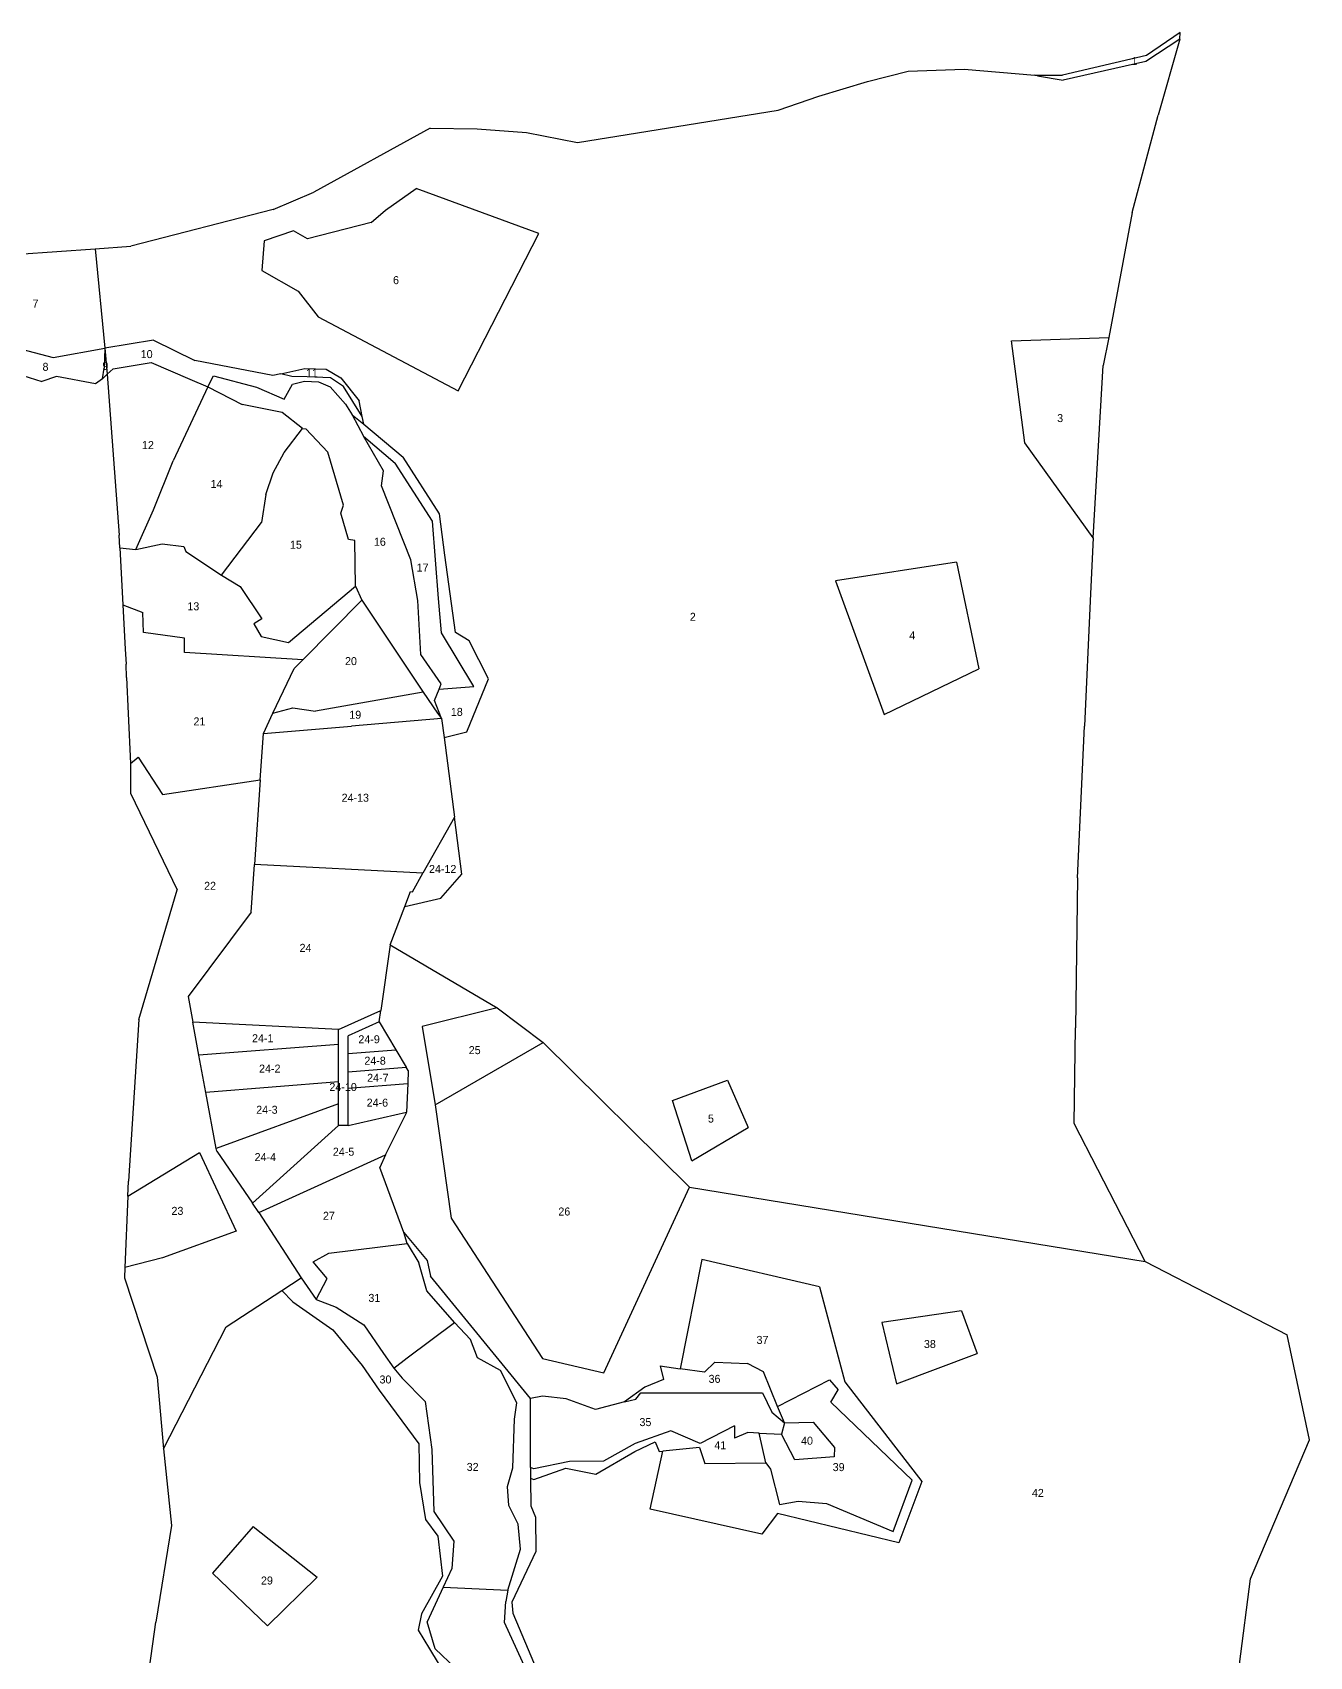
# Model space of a CAD drawing. Header units: metres. Extents: x 215851 to 218449, y 2702083 to 2704249.
# Drawn here: x 217871 to 218270, y 2702674 to 2703181 of the extents above; entities that cross this region are included whole.
import ezdxf
from ezdxf.enums import TextEntityAlignment as Align

# ---------------------------------------------------------------- set-up
doc = ezdxf.new("R2010")
doc.units = ezdxf.units.M

msp = doc.modelspace()

# ---------------------------------------------------------------- linework, layer by layer
at = {"layer": 'LIN'}
for p, q in [((218229.32, 2703181.14), (218218.75, 2703173.96)), ((218229.2, 2703179.1), (218229.32, 2703181.14)), ((218229.2, 2703179.1), (218218.58, 2703172.09)), ((218229.2, 2703179.1), (218222.48, 2703155.26)), ((218218.75, 2703173.96), (218192.58, 2703167.76)), ((218218.58, 2703172.09), (218192.73, 2703166.29)), ((218131.63, 2703165.82), (218144.36, 2703169.04)), ((218144.36, 2703169.04), (218161.82, 2703169.67)), ((218161.82, 2703169.67), (218183.92, 2703167.82)), ((218184.69, 2703167.58), (218183.92, 2703167.82)), ((218183.92, 2703167.82), (218192.58, 2703167.76)), ((218184.69, 2703167.58), (218192.73, 2703166.29)), ((218103.7, 2703156.87), (218116.35, 2703161.29)), ((218116.35, 2703161.29), (218131.63, 2703165.82)), ((218040.97, 2703146.76), (218103.7, 2703156.87)), ((217994.98, 2703151.19), (217958.61, 2703131.29)), ((217994.98, 2703151.19), (218009.61, 2703151.04)), ((218009.61, 2703151.04), (218025.08, 2703149.88)), ((218214.29, 2703124.87), (218222.48, 2703155.26)), ((218025.08, 2703149.88), (218040.97, 2703146.76)), ((217945.91, 2703125.87), (217958.61, 2703131.29)), ((217980.95, 2703125.65), (217990.6, 2703132.37)), ((218028.91, 2703118.31), (217990.6, 2703132.37)), ((217945.91, 2703125.87), (217901.39, 2703114.38)), ((217976.52, 2703121.8), (217980.95, 2703125.65)), ((217976.52, 2703121.8), (217956.58, 2703116.71)), ((218214.29, 2703124.87), (218207, 2703085.81)), ((217943.07, 2703116), (217942.36, 2703106.78)), ((217952.2, 2703119.19), (217943.07, 2703116)), ((217956.58, 2703116.71), (217952.2, 2703119.19)), ((218003.74, 2703069.18), (218028.91, 2703118.31)), ((217866.33, 2703111.83), (217890.26, 2703113.57)), ((217890.26, 2703113.57), (217901.39, 2703114.38)), ((217890.26, 2703113.57), (217893.26, 2703082.45)), ((217942.36, 2703106.78), (217953.69, 2703100.3)), ((217953.69, 2703100.3), (217959.9, 2703092.28)), ((217959.9, 2703092.28), (218003.74, 2703069.18)), ((217852.73, 2703086), (217877.16, 2703079.6)), ((217908.51, 2703084.96), (217893.26, 2703082.45)), ((217908.51, 2703084.96), (217921.4, 2703078.62)), ((218176.6, 2703084.78), (218207, 2703085.81)), ((218180.72, 2703052.91), (218176.6, 2703084.78)), ((218207, 2703085.81), (218205.23, 2703077.11)), ((217877.16, 2703079.6), (217893.26, 2703082.45)), ((217893.26, 2703082.45), (217893.08, 2703076.26)), ((217893.26, 2703082.45), (217894.03, 2703074.42)), ((217853.47, 2703078.35), (217873.64, 2703072.1)), ((217892.54, 2703072.97), (217893.08, 2703076.26)), ((217894.03, 2703074.42), (217895.93, 2703076.04)), ((217895.93, 2703076.04), (217907.78, 2703078)), ((217907.78, 2703078), (217919.85, 2703072.82)), ((217945.82, 2703074.01), (217921.4, 2703078.62)), ((217948.27, 2703074.53), (217945.82, 2703074.01)), ((217948.27, 2703074.53), (217955.83, 2703076.12)), ((217951.76, 2703073.63), (217948.27, 2703074.53)), ((217955.83, 2703076.12), (217962.42, 2703075.92)), ((217962.42, 2703075.92), (217967.07, 2703073.21)), ((218202.08, 2703023.19), (218205.23, 2703077.11)), ((217878.21, 2703073.63), (217873.64, 2703072.1)), ((217890.4, 2703071.4), (217878.21, 2703073.63)), ((217892.54, 2703072.97), (217890.4, 2703071.4)), ((217892.54, 2703072.97), (217894.03, 2703074.42)), ((217894.03, 2703074.42), (217897.77, 2703024.12)), ((217925.44, 2703070.42), (217914.67, 2703047.32)), ((217919.85, 2703072.82), (217925.44, 2703070.42)), ((217925.44, 2703070.42), (217927.23, 2703073.88)), ((217925.44, 2703070.42), (217936.23, 2703064.88)), ((217927.23, 2703073.88), (217940.72, 2703070.36)), ((217940.72, 2703070.36), (217949.36, 2703066.55)), ((217949.36, 2703066.55), (217951.9, 2703071.21)), ((217956.52, 2703073.57), (217951.76, 2703073.63)), ((217951.9, 2703071.21), (217955.66, 2703072.22)), ((217955.66, 2703072.22), (217960.01, 2703072.01)), ((217963.76, 2703073.22), (217956.52, 2703073.57)), ((217960.01, 2703072.01), (217963.72, 2703070.42)), ((217963.72, 2703070.42), (217968.51, 2703065.05)), ((217967.88, 2703070.52), (217963.76, 2703073.22)), ((217967.07, 2703073.21), (217972.71, 2703066.08)), ((217973.7, 2703061.19), (217967.88, 2703070.52)), ((217948.68, 2703062.43), (217936.23, 2703064.88)), ((217968.51, 2703065.05), (217970.62, 2703061.71)), ((217973.7, 2703061.19), (217972.71, 2703066.08)), ((217955.03, 2703057.37), (217948.68, 2703062.43)), ((217970.62, 2703061.71), (217974.21, 2703058.71)), ((217970.62, 2703061.71), (217974.16, 2703055.05)), ((217974.21, 2703058.71), (217973.7, 2703061.19)), ((217949.28, 2703049.95), (217955.03, 2703057.37)), ((217955.03, 2703057.37), (217956.08, 2703057.28)), ((217963.02, 2703050.04), (217956.08, 2703057.28)), ((217980.36, 2703044.15), (217974.16, 2703055.05)), ((217974.16, 2703055.05), (217984, 2703046.58)), ((217974.21, 2703058.71), (217986.51, 2703048.43)), ((217945.86, 2703043.53), (217949.28, 2703049.95)), ((217967.88, 2703033.45), (217963.02, 2703050.04)), ((218202.08, 2703023.19), (218180.72, 2703052.91)), ((217908.49, 2703031.96), (217914.67, 2703047.32)), ((217979.77, 2703039.5), (217980.36, 2703044.15)), ((217995.64, 2703028.45), (217984, 2703046.58)), ((217997.91, 2703030.75), (217986.51, 2703048.43)), ((217943.61, 2703036.82), (217945.86, 2703043.53)), ((217988.92, 2703016.33), (217979.77, 2703039.5)), ((217943.61, 2703036.82), (217942.22, 2703028.06)), ((217902.99, 2703019.6), (217908.49, 2703031.96)), ((217967, 2703030.92), (217967.88, 2703033.45)), ((217969.44, 2703022.69), (217967, 2703030.92)), ((217999.58, 2703017.78), (217997.91, 2703030.75)), ((217897.99, 2703020.13), (217897.77, 2703024.12)), ((217929.79, 2703011.54), (217942.22, 2703028.06)), ((217997.54, 2703004.24), (217995.64, 2703028.45)), ((217897.99, 2703020.13), (217902.99, 2703019.6)), ((217897.99, 2703020.13), (217898.95, 2703002.25)), ((217902.99, 2703019.6), (217911.23, 2703021.41)), ((217911.23, 2703021.41), (217917.99, 2703020.55)), ((217917.99, 2703020.55), (217918.6, 2703018.93)), ((217918.6, 2703018.93), (217929.79, 2703011.54)), ((217971.36, 2703022.39), (217969.44, 2703022.69)), ((217971.59, 2703008.11), (217971.36, 2703022.39)), ((218202.08, 2703023.19), (218201.19, 2703003.57)), ((217991.13, 2703003.69), (217988.92, 2703016.33)), ((218002.87, 2702993.7), (217999.58, 2703017.78)), ((218159.37, 2703015.62), (218121.6, 2703009.8)), ((218159.37, 2703015.62), (218166.39, 2702982.35)), ((217929.79, 2703011.54), (217935.57, 2703008.05)), ((218121.6, 2703009.8), (218136.78, 2702968.01)), ((217935.57, 2703008.05), (217942.31, 2702997.92)), ((217950.72, 2702990.54), (217971.59, 2703008.11)), ((217973.64, 2703003.73), (217955.16, 2702985.14)), ((217971.59, 2703008.11), (217973.64, 2703003.73)), ((217973.64, 2703003.73), (217992.77, 2702975.01)), ((217991.99, 2702986.81), (217991.13, 2703003.69)), ((217998.46, 2702993.58), (217997.54, 2703004.24)), ((218201.19, 2703003.57), (218199.41, 2702964.34)), ((217898.95, 2703002.25), (217899.69, 2702988.5)), ((217898.95, 2703002.25), (217905.18, 2702999.91)), ((217905.4, 2702993.66), (217905.18, 2702999.91)), ((217918.17, 2702991.89), (217905.4, 2702993.66)), ((217942.31, 2702997.92), (217939.82, 2702996.4)), ((217939.82, 2702996.4), (217942.14, 2702992.38)), ((218008.55, 2702976.83), (217998.46, 2702993.58)), ((218007.12, 2702991.03), (218002.87, 2702993.7)), ((217899.69, 2702988.5), (217899.94, 2702983.8)), ((217918.14, 2702987.38), (217918.17, 2702991.89)), ((217942.14, 2702992.38), (217950.72, 2702990.54)), ((218013.14, 2702979.13), (218007.12, 2702991.03)), ((217900.04, 2702979.64), (217899.94, 2702983.8)), ((217955.16, 2702985.14), (217918.14, 2702987.38)), ((217955.16, 2702985.14), (217952.46, 2702982.45)), ((217998.42, 2702977.6), (217991.99, 2702986.81)), ((217900.04, 2702979.64), (217900.56, 2702968.39)), ((217945.78, 2702968.49), (217952.46, 2702982.45)), ((218006.37, 2702962.64), (218013.14, 2702979.13)), ((218136.78, 2702968.01), (218166.39, 2702982.35)), ((217992.77, 2702975.01), (217959.12, 2702969.12)), ((217992.77, 2702975.01), (217997.27, 2702968.41)), ((217996.32, 2702972.37), (217997.75, 2702975.93)), ((217997.75, 2702975.93), (217998.42, 2702977.6)), ((217997.75, 2702975.93), (218008.55, 2702976.83)), ((217900.56, 2702968.39), (217901.27, 2702952.77)), ((217942.82, 2702962.15), (217945.78, 2702968.49)), ((217945.78, 2702968.49), (217952.02, 2702970.07)), ((217952.02, 2702970.07), (217959.12, 2702969.12)), ((217998.51, 2702966.78), (217996.32, 2702972.37)), ((217997.27, 2702968.41), (217998.51, 2702966.78)), ((217942.82, 2702962.15), (217970.33, 2702964.44)), ((217998.51, 2702966.78), (217970.33, 2702964.44)), ((217998.51, 2702966.78), (217999.34, 2702960.82)), ((218197.26, 2702916.95), (218199.41, 2702964.34)), ((217941.83, 2702947.66), (217942.82, 2702962.15)), ((217999.34, 2702960.82), (218006.37, 2702962.64)), ((217999.34, 2702960.82), (218002.56, 2702935.95)), ((217901.27, 2702952.77), (217903.75, 2702954.71)), ((217901.27, 2702952.77), (217901.34, 2702943.44)), ((217903.75, 2702954.71), (217911.26, 2702943.04)), ((217911.26, 2702943.04), (217941.83, 2702947.66)), ((217941.83, 2702947.66), (217940.04, 2702921.13)), ((217901.34, 2702943.44), (217915.86, 2702913.28)), ((218002.56, 2702935.95), (217992.7, 2702918.42)), ((218004.87, 2702918.13), (218002.56, 2702935.95)), ((217939.03, 2702906.23), (217940.04, 2702921.13)), ((217992.7, 2702918.42), (217940.04, 2702921.13)), ((217989.43, 2702912.59), (217992.7, 2702918.42)), ((217998.24, 2702910.69), (218004.87, 2702918.13)), ((217903.86, 2702872.72), (217915.86, 2702913.28)), ((217987.02, 2702908.03), (217988.8, 2702912.7)), ((217988.8, 2702912.7), (217989.43, 2702912.59)), ((218197.26, 2702916.95), (218196.63, 2702870.17)), ((217982.46, 2702896.04), (217987.02, 2702908.03)), ((217987.02, 2702908.03), (217998.24, 2702910.69)), ((217939.03, 2702906.23), (217919.29, 2702879.96)), ((217982.46, 2702896.04), (217979.54, 2702875.55)), ((217982.46, 2702896.04), (218015.91, 2702876.38)), ((217919.29, 2702879.96), (217920.78, 2702871.9)), ((217903.86, 2702872.72), (217900.72, 2702822.26)), ((217966.28, 2702869.56), (217920.78, 2702871.9)), ((217922.7, 2702861.56), (217920.78, 2702871.9)), ((217966.28, 2702869.56), (217979.54, 2702875.55)), ((217979.04, 2702872.04), (217969.28, 2702867.62)), ((217979.04, 2702872.04), (217979.54, 2702875.55)), ((217979.04, 2702872.04), (217984.22, 2702863.29)), ((218015.91, 2702876.38), (217992.48, 2702870.57)), ((218015.91, 2702876.38), (218030.3, 2702865.54)), ((217966.28, 2702864.97), (217966.28, 2702869.56)), ((217969.28, 2702865.33), (217969.28, 2702867.62)), ((217992.48, 2702870.57), (217996.49, 2702846.11)), ((218196.22, 2702840.29), (218196.63, 2702870.17)), ((217966.28, 2702864.97), (217922.7, 2702861.56)), ((217924.84, 2702849.97), (217922.7, 2702861.56)), ((217966.28, 2702853.22), (217966.28, 2702864.97)), ((217969.28, 2702862.12), (217969.28, 2702865.33)), ((217969.28, 2702862.12), (217984.22, 2702863.29)), ((217969.28, 2702856.38), (217969.28, 2702862.12)), ((217984.22, 2702863.29), (217987.48, 2702857.8)), ((217996.49, 2702846.11), (218030.3, 2702865.54)), ((218030.3, 2702865.54), (218075.98, 2702820.39)), ((217969.28, 2702856.38), (217987.48, 2702857.8)), ((217969.28, 2702851.28), (217969.28, 2702856.38)), ((217988.06, 2702856.82), (217987.48, 2702857.8)), ((217988.06, 2702856.82), (217987.92, 2702852.74)), ((217966.28, 2702853.22), (217924.84, 2702849.97)), ((217966.28, 2702846.41), (217966.28, 2702853.22)), ((217969.28, 2702851.28), (217987.92, 2702852.74)), ((217969.28, 2702839.62), (217969.28, 2702851.28)), ((217987.92, 2702852.74), (217987.6, 2702843.74)), ((218070.64, 2702847.42), (218087.87, 2702853.76)), ((218087.87, 2702853.76), (218094.36, 2702839.02)), ((217928.1, 2702832.38), (217924.84, 2702849.97)), ((217966.28, 2702846.41), (217928.1, 2702832.38)), ((217966.28, 2702839.62), (217966.28, 2702846.41)), ((218076.7, 2702828.56), (218070.64, 2702847.42)), ((217969.28, 2702839.62), (217987.6, 2702843.74)), ((217981.04, 2702830.47), (217987.6, 2702843.57)), ((217987.6, 2702843.57), (217987.6, 2702843.74)), ((217996.49, 2702846.11), (218001.51, 2702810.69)), ((217966.28, 2702839.62), (217939.45, 2702815.32)), ((217969.28, 2702839.62), (217966.28, 2702839.62)), ((218076.7, 2702828.56), (218094.36, 2702839.02)), ((218218.38, 2702797.09), (218196.22, 2702840.29)), ((217900.52, 2702817.55), (217922.83, 2702831.19)), ((217922.83, 2702831.19), (217934.28, 2702806.59)), ((217928.24, 2702831.6), (217928.1, 2702832.38)), ((217928.24, 2702831.6), (217939.45, 2702815.32)), ((217941.45, 2702812.42), (217981.04, 2702830.47)), ((217981.04, 2702830.47), (217979.27, 2702826.49)), ((217986.71, 2702806.17), (217979.27, 2702826.49)), ((217900.52, 2702817.55), (217900.72, 2702822.26)), ((217900.52, 2702817.55), (217899.57, 2702795.26)), ((218049.23, 2702762.38), (218075.98, 2702820.39)), ((218075.98, 2702820.39), (218218.38, 2702797.09)), ((217941.45, 2702812.42), (217939.45, 2702815.32)), ((217941.45, 2702812.42), (217954.64, 2702791.98)), ((218001.51, 2702810.69), (218030.09, 2702766.78)), ((217934.28, 2702806.59), (217911.28, 2702798.23)), ((217987.71, 2702802.74), (217986.71, 2702806.17)), ((217986.71, 2702806.17), (217993.97, 2702797.4)), ((217963.32, 2702799.77), (217987.71, 2702802.74)), ((217987.71, 2702802.74), (217991.42, 2702796.73)), ((217911.28, 2702798.23), (217899.57, 2702795.26)), ((217958.38, 2702797.02), (217963.32, 2702799.77)), ((217962.8, 2702791.85), (217958.38, 2702797.02)), ((217993.94, 2702787.92), (217991.42, 2702796.73)), ((217993.97, 2702797.4), (217995.08, 2702792.49)), ((218079.81, 2702797.73), (218073.05, 2702763.54)), ((218116.59, 2702789.19), (218079.81, 2702797.73)), ((218218.38, 2702797.09), (218262.72, 2702774.17)), ((217899.57, 2702795.26), (217899.43, 2702791.98)), ((217899.43, 2702791.98), (217909.66, 2702760.95)), ((217948.63, 2702788.07), (217954.64, 2702791.98)), ((217954.64, 2702791.98), (217959.34, 2702785.22)), ((217959.34, 2702785.22), (217962.8, 2702791.85)), ((218026.25, 2702754.35), (217995.08, 2702792.49)), ((217931.21, 2702776.73), (217948.63, 2702788.07)), ((217948.63, 2702788.07), (217952.02, 2702784.53)), ((218002.56, 2702778.03), (217993.94, 2702787.92)), ((218116.59, 2702789.19), (218124.56, 2702759.51)), ((217952.02, 2702784.53), (217964.54, 2702775.77)), ((217959.34, 2702785.22), (217965.6, 2702782.87)), ((217965.6, 2702782.87), (217974.18, 2702777.31)), ((218160.98, 2702781.66), (218136.05, 2702778.01)), ((218160.98, 2702781.66), (218165.91, 2702768.37)), ((217911.65, 2702738.6), (217931.21, 2702776.73)), ((217964.54, 2702775.77), (217973.69, 2702764.58)), ((217974.18, 2702777.31), (217980.32, 2702768.42)), ((217987.73, 2702767), (218002.56, 2702778.03)), ((218002.56, 2702778.03), (218007.53, 2702772.7)), ((218136.05, 2702778.01), (218140.62, 2702758.85)), ((218009.73, 2702767.07), (218007.53, 2702772.7)), ((218269.73, 2702741.36), (218262.72, 2702774.17)), ((217980.32, 2702768.42), (217983.57, 2702763.83)), ((217983.57, 2702763.83), (217987.73, 2702767)), ((218016.9, 2702763.05), (218009.73, 2702767.07)), ((218030.09, 2702766.78), (218049.23, 2702762.38)), ((218083.91, 2702765.65), (218080.67, 2702762.5)), ((218083.91, 2702765.65), (218094.09, 2702765.26)), ((218099.15, 2702762.64), (218094.09, 2702765.26)), ((218140.62, 2702758.85), (218165.91, 2702768.37)), ((217909.66, 2702760.95), (217911.65, 2702738.6)), ((217973.69, 2702764.58), (217978.97, 2702756.89)), ((217983.57, 2702763.83), (217986.17, 2702760.65)), ((217986.17, 2702760.65), (217993.39, 2702753.35)), ((218022.03, 2702753), (218016.9, 2702763.05)), ((218067.85, 2702760.22), (218061.99, 2702757.86)), ((218066.82, 2702764.53), (218067.85, 2702760.22)), ((218066.82, 2702764.53), (218073.05, 2702763.54)), ((218080.67, 2702762.5), (218073.05, 2702763.54)), ((218103.44, 2702751.84), (218099.15, 2702762.64)), ((218103.44, 2702751.84), (218119.68, 2702760.12)), ((218119.68, 2702760.12), (218122.49, 2702757.07)), ((217978.97, 2702756.89), (217991.4, 2702740.14)), ((218030.04, 2702755.04), (218026.25, 2702754.35)), ((218037.49, 2702754.16), (218030.04, 2702755.04)), ((218061.99, 2702757.86), (218055.65, 2702753.22)), ((218059.26, 2702754.14), (218060.75, 2702756.06)), ((218060.75, 2702756.06), (218098.75, 2702756.09)), ((218098.75, 2702756.09), (218101.7, 2702750.01)), ((218120.12, 2702753.15), (218122.49, 2702757.07)), ((218124.56, 2702759.51), (218148.54, 2702728.39)), ((217993.39, 2702753.35), (217995.51, 2702738.4)), ((218021.29, 2702747.89), (218022.03, 2702753)), ((218026.32, 2702732.8), (218026.25, 2702754.35)), ((218046.64, 2702750.92), (218037.49, 2702754.16)), ((218055.65, 2702753.22), (218046.64, 2702750.92)), ((218055.65, 2702753.22), (218059.26, 2702754.14)), ((218101.7, 2702750.01), (218105.67, 2702746.68)), ((218105.67, 2702746.68), (218103.44, 2702751.84)), ((218145.51, 2702728.79), (218120.12, 2702753.15)), ((218020.76, 2702732.61), (218021.29, 2702747.89)), ((218090.01, 2702745.72), (218079.35, 2702740.2)), ((218090.01, 2702745.72), (218090.02, 2702741.9)), ((218105.67, 2702746.68), (218104.75, 2702743.19)), ((218105.67, 2702746.68), (218114.58, 2702746.92)), ((218114.58, 2702746.92), (218121.3, 2702739)), ((217991.4, 2702740.14), (217991.63, 2702728.07)), ((218058.98, 2702740.25), (218049.16, 2702734.69)), ((218058.85, 2702737.78), (218065.29, 2702740.76)), ((218070.17, 2702744.21), (218058.98, 2702740.25)), ((218065.29, 2702740.76), (218066.55, 2702737.75)), ((218079.35, 2702740.2), (218070.17, 2702744.21)), ((218094.16, 2702743.7), (218090.02, 2702741.9)), ((218097.8, 2702743.52), (218094.16, 2702743.7)), ((218099.8, 2702734.26), (218097.8, 2702743.52)), ((218097.8, 2702743.52), (218104.75, 2702743.19)), ((218108.89, 2702735.14), (218104.75, 2702743.19)), ((218251.29, 2702697.94), (218269.73, 2702741.36)), ((217911.65, 2702738.6), (217914.14, 2702714.67)), ((217995.51, 2702738.4), (217996.08, 2702719.04)), ((218038.45, 2702734.61), (218027.29, 2702732.34)), ((218049.16, 2702734.69), (218038.45, 2702734.61)), ((218046.71, 2702730.72), (218058.85, 2702737.78)), ((218063.71, 2702719.73), (218067.67, 2702737.86)), ((218066.55, 2702737.75), (218067.67, 2702737.86)), ((218079.15, 2702738.99), (218067.67, 2702737.86)), ((218079.15, 2702738.99), (218080.81, 2702733.98)), ((218121.19, 2702736.1), (218108.89, 2702735.14)), ((218121.3, 2702739), (218121.19, 2702736.1)), ((218019.11, 2702726.83), (218020.76, 2702732.61)), ((218027.29, 2702732.34), (218026.32, 2702732.8)), ((218026.32, 2702732.8), (218026.33, 2702729.42)), ((218027.36, 2702729.05), (218037.37, 2702732.55)), ((218037.37, 2702732.55), (218046.71, 2702730.72)), ((218080.81, 2702733.98), (218099.8, 2702734.26)), ((218099.8, 2702734.26), (218101.32, 2702732.25)), ((218101.32, 2702732.25), (218104.08, 2702721.17)), ((217991.63, 2702728.07), (217993.54, 2702716.48)), ((218019.55, 2702720.86), (218019.11, 2702726.83)), ((218026.33, 2702729.42), (218027.36, 2702729.05)), ((218026.33, 2702729.42), (218026.33, 2702728.95)), ((218026.33, 2702728.95), (218026.36, 2702720.75)), ((218139.58, 2702712.72), (218145.51, 2702728.79)), ((218148.54, 2702728.39), (218141.38, 2702709.23)), ((218022.42, 2702715.04), (218019.55, 2702720.86)), ((218026.36, 2702720.75), (218027.89, 2702717.2)), ((218098.62, 2702711.89), (218063.71, 2702719.73)), ((218104.08, 2702721.17), (218109.93, 2702722.22)), ((218109.93, 2702722.22), (218118.81, 2702721.47)), ((218118.81, 2702721.47), (218139.58, 2702712.72)), ((217914.14, 2702714.67), (217909.24, 2702684.41)), ((217939.66, 2702714.29), (217926.92, 2702699.75)), ((217939.66, 2702714.29), (217959.67, 2702698.51)), ((217993.54, 2702716.48), (217997.39, 2702711.25)), ((217996.08, 2702719.04), (218002.37, 2702709.77)), ((218023.19, 2702707.27), (218022.42, 2702715.04)), ((218027.89, 2702717.2), (218027.92, 2702706.49)), ((218103.53, 2702718.34), (218098.62, 2702711.89)), ((218141.38, 2702709.23), (218103.53, 2702718.34)), ((217997.39, 2702711.25), (217998.79, 2702698.83)), ((218002.37, 2702709.77), (218001.74, 2702701.21)), ((218019.26, 2702694.4), (218023.19, 2702707.27)), ((218027.92, 2702706.49), (218020.51, 2702690.72)), ((217926.92, 2702699.75), (217944.09, 2702683.28)), ((218001.74, 2702701.21), (217999.04, 2702695.34)), ((217944.09, 2702683.28), (217959.67, 2702698.51)), ((217998.79, 2702698.83), (217992.2, 2702687.06)), ((217999.04, 2702695.34), (217994.04, 2702684.58)), ((217999.04, 2702695.34), (218019.26, 2702694.4)), ((218019.26, 2702694.4), (218018.55, 2702690.84)), ((218247.85, 2702671.33), (218251.29, 2702697.94)), ((218018.17, 2702684.32), (218018.55, 2702690.84)), ((218020.51, 2702690.72), (218020.83, 2702687.23)), ((217904.29, 2702649.09), (217909.24, 2702684.41)), ((217992.2, 2702687.06), (217991.21, 2702681.91)), ((217996.5, 2702676.05), (217994.04, 2702684.58)), ((218026.04, 2702667.02), (218018.17, 2702684.32)), ((218020.83, 2702687.23), (218028.37, 2702669.24)), ((217991.21, 2702681.91), (217994.79, 2702676.07)), ((217994.79, 2702676.07), (218000.12, 2702667.18)), ((218002.89, 2702670.04), (217996.5, 2702676.05))]:
    msp.add_line(p, q, dxfattribs=at)

# ---------------------------------------------------------------- texts
at = {"layer": 'PAR'}
for s, p in [('1', (218215.03, 2703172.18)), ('6', (217984.27, 2703103.76)), ('7', (217871.62, 2703096.45)), ('10', (217906.36, 2703080.65)), ('8', (217874.75, 2703076.67)), ('9', (217893.45, 2703076.99)), ('11', (217957.97, 2703074.71)), ('3', (218191.8, 2703060.66)), ('12', (217906.76, 2703052.25)), ('14', (217928.19, 2703040.05)), ('15', (217953, 2703021.07)), ('16', (217979.22, 2703022.01)), ('17', (217992.58, 2703013.93)), ('13', (217920.94, 2703001.85)), ('2', (218077.02, 2702998.58)), ('4', (218145.58, 2702992.75)), ('20', (217970.2, 2702984.72)), ('19', (217971.54, 2702967.96)), ('18', (218003.27, 2702968.85)), ('21', (217922.85, 2702965.89)), ('24-13', (217971.55, 2702942.03)), ('24-12', (217998.85, 2702919.78)), ('22', (217926.16, 2702914.52)), ('24', (217956, 2702895.14)), ('24-1', (217942.64, 2702866.9)), ('24-9', (217975.86, 2702866.56)), ('25', (218008.86, 2702863.16)), ('24-2', (217944.83, 2702857.41)), ('24-8', (217977.73, 2702859.86)), ('24-10', (217967.74, 2702851.64)), ('24-7', (217978.6, 2702854.54)), ('24-6', (217978.45, 2702846.75)), ('24-3', (217943.93, 2702844.53)), ('5', (218082.69, 2702841.76)), ('24-4', (217943.43, 2702829.76)), ('24-5', (217967.89, 2702831.42)), ('23', (217915.97, 2702812.94)), ('27', (217963.3, 2702811.41)), ('26', (218036.86, 2702812.74)), ('31', (217977.51, 2702785.74)), ('37', (218098.79, 2702772.61)), ('38', (218151.1, 2702771.34)), ('30', (217980.98, 2702760.26)), ('36', (218083.81, 2702760.45)), ('35', (218062.21, 2702746.94)), ('41', (218085.6, 2702739.7)), ('40', (218112.7, 2702741.12)), ('32', (218008.22, 2702732.93)), ('39', (218122.59, 2702732.88)), ('42', (218184.84, 2702724.82)), ('29', (217943.94, 2702697.44))]:
    msp.add_text(s, height=2.5, dxfattribs=at).set_placement(p, align=Align.MIDDLE)

doc.saveas('drawing.dxf')
